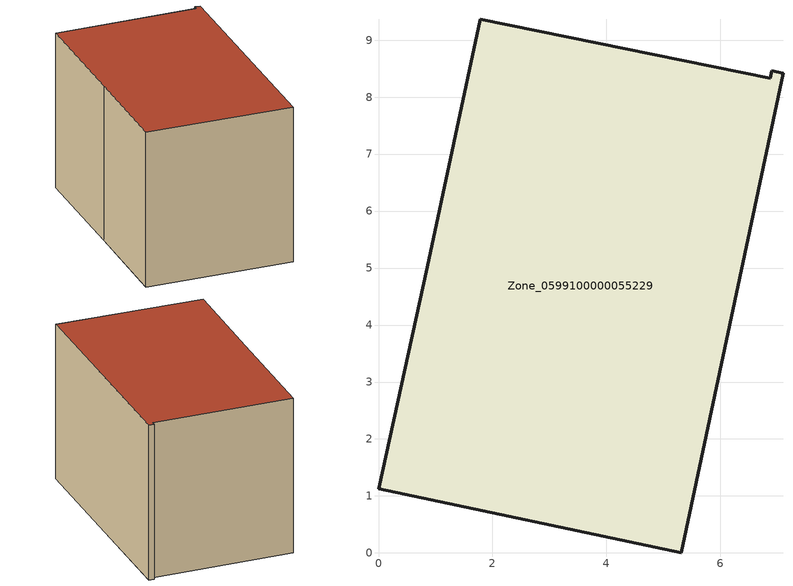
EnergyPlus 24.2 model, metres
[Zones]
Zone_0599100000055229
 floor ground (C_G): 6.9,8.46 7.1,8.42 5.31,0 0,1.13 0.86,5.01 1.79,9.37 6.88,8.33 z0
 wall outside (C_F): 0.86,5.01 0,1.13 5.31,0 7.1,8.42 6.9,8.46 6.88,8.33 1.79,9.37 0.86,5.01 z0:5.86
 roof outside (C_R): 7.1,8.42 6.9,8.46 6.88,8.33 1.79,9.37 0.86,5.01 0,1.13 5.31,0 z5.86
[BUILDING]
Pand.0599100000055229: North Axis=0; Terrain=City; Loads Convergence Tolerance Value=0.04; Temperature Convergence Tolerance Value=0.4; Solar Distribution=FullExterior; Maximum Number of Warmup Days=25; Minimum Number of Warmup Days=1
[Site:Location]
Rotterdam.The.Hague.AP_ZH_NLD Design_Conditions: Latitude=51.96; Longitude=4.45; Time Zone=1; Elevation=-4.5
[SITE:GROUNDTEMPERATURE:BUILDINGSURFACE]
18, 18, 18, 18, 18, 18, 18, 18, 18, 18, 18, 18
[MATERIAL] Thermal Absorptance=0.9; Solar Absorptance=0.7; Visible Absorptance=0.7
Name | Roughness | Thickness | Conductivity | Density | Specific Heat
G.TC.1975-1991 | MediumSmooth | 0.15 | 0.288461 | 540 | 1210
F.TC.1975-1991 | Rough | 0.3 | 0.230769 | 1920 | 840
R.TC.1975-1991 | MediumRough | 0.2 | 0.153846 | 1500 | 1000
[CONSTRUCTION]
C_G: G.TC.1975-1991
C_F: F.TC.1975-1991
C_R: R.TC.1975-1991
[ZONE]
Zone_0599100000055229: Type=1; Multiplier=1; Ceiling Height=Autocalculate; Volume=Autocalculate; Floor Area=autocalculate; Part of Total Floor Area=Yes
[ZONEINFILTRATION:DESIGNFLOWRATE]
Infil_Zone_0599100000055229: Zone or ZoneList or Space or SpaceList=Zone_0599100000055229; Schedule=AlwaysOn; Design Flow Rate Calculation Method=Flow/Area; Flow Rate per Floor Area=0.003; Constant Term Coefficient=1; Temperature Term Coefficient=0; Velocity Term Coefficient=0; Velocity Squared Term Coefficient=0
[HVACTEMPLATE:ZONE:IDEALLOADSAIRSYSTEM]
Zone_0599100000055229: Maximum Heating Supply Air Temperature=50; Minimum Cooling Supply Air Temperature=13; Maximum Heating Supply Air Humidity Ratio=0.0156; Minimum Cooling Supply Air Humidity Ratio=0.0077; Heating Limit=NoLimit; Cooling Limit=NoLimit; Dehumidification Control Type=ConstantSensibleHeatRatio; Cooling Sensible Heat Ratio=0.7; Dehumidification Setpoint=60; Humidification Control Type=None; Humidification Setpoint=30; Outdoor Air Method=None; Outdoor Air Flow Rate per Person=0.00944; Outdoor Air Flow Rate per Zone Floor Area=0; Outdoor Air Flow Rate per Zone=0; Demand Controlled Ventilation Type=None; Outdoor Air Economizer Type=NoEconomizer; Heat Recovery Type=None; Sensible Heat Recovery Effectiveness=0.7; Latent Heat Recovery Effectiveness=0.65
[ZONECONTROL:THERMOSTAT]
ThermostatControl_Zone_0599100000055229: Zone or ZoneList=Zone_0599100000055229; Control Type Schedule=DualSetpointControlType; Control 1=Thermostat_Zone_0599100000055229; Temperature Difference Between Cutout And Setpoint=0
[THERMOSTATSETPOINT:DUALSETPOINT]
Thermostat_Zone_0599100000055229: Heating Setpoint Temperature Schedule=HeatingSetpoint_Zone_0599100000055229; Cooling Setpoint Temperature Schedule=CoolingSetpoint_Zone_0599100000055229
[SCHEDULE:COMPACT]
HeatingSetpoint_Zone_0599100000055229: Through: 12/31, For: AllDays, Until: 24:00, 21
CoolingSetpoint_Zone_0599100000055229: Through: 12/31, For: AllDays, Until: 24:00, 24
DualSetpointControlType: Through: 12/31, For: AllDays, Until: 24:00, 4
AlwaysOn: Through: 12/31, For: AllDays, Until: 24:00, 1
